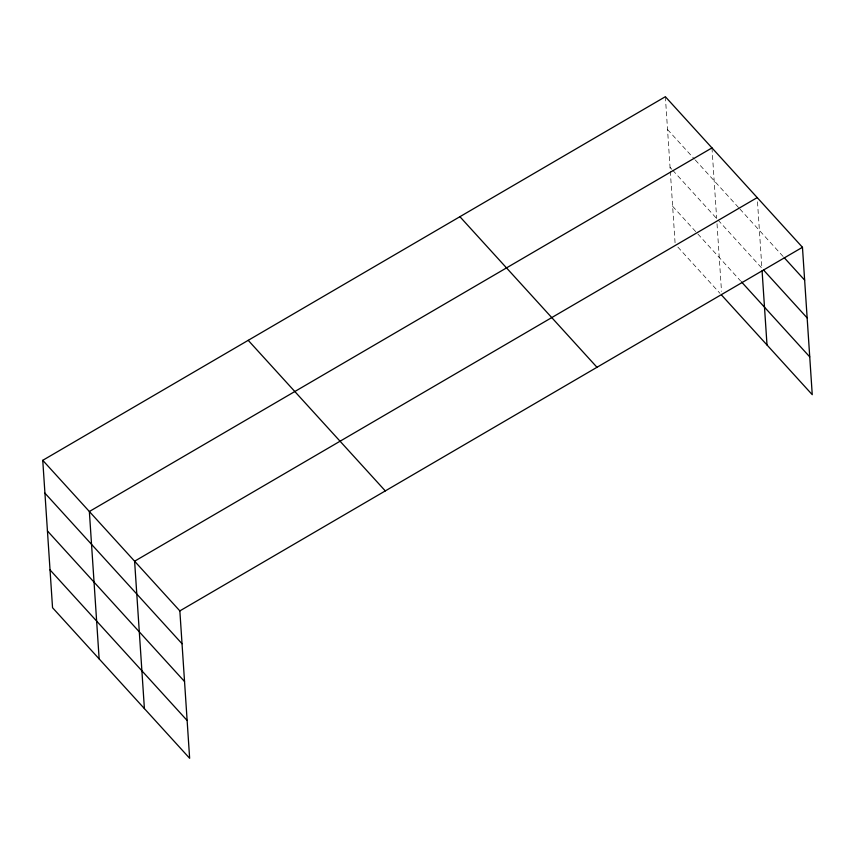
<?xml version="1.0" encoding="UTF-8"?>
<svg xmlns="http://www.w3.org/2000/svg" width="855" height="855" viewBox="0 0 855 855"><rect width="100%" height="100%" fill="white"/><g stroke="black" fill="none" stroke-linecap="round" stroke-linejoin="round"><path stroke-width="0.64" stroke-dasharray="4.28 3.21" d="M667.541 129.543L694.431 159.073M695.329 160.056L738.998 208.022M739.885 208.994L783.351 256.735M670.053 167.345L671.848 169.311M672.746 170.295L761.912 268.235L757.306 198.916M672.639 206.29L740.548 280.878M677.844 247.052L719.974 293.329M711.98 147.904L716.672 218.538M717.014 223.732L721.502 291.384M665.361 96.711L670.224 169.942M670.309 171.235L675.151 244.103"/><path stroke-width="1.28" d="M42.75 460.321L179.849 610.898L189.639 758.289L52.54 607.713L42.75 460.321L665.361 96.711L802.46 247.287L812.25 394.679L721.77 295.296M711.98 147.904L89.358 511.514L99.148 658.906M757.22 197.601L134.609 561.211L144.399 708.603M179.849 610.898L802.46 247.287M784.238 257.708L804.641 280.119M763.686 270.18L807.152 317.921M741.435 281.851L809.738 356.877M459.905 216.7L596.993 367.287M248.217 340.333L385.306 490.909M44.93 493.153L182.03 643.73M47.442 530.955L184.541 681.531M50.028 569.9L187.127 720.487M762.083 270.832L767.01 344.993"/></g></svg>
